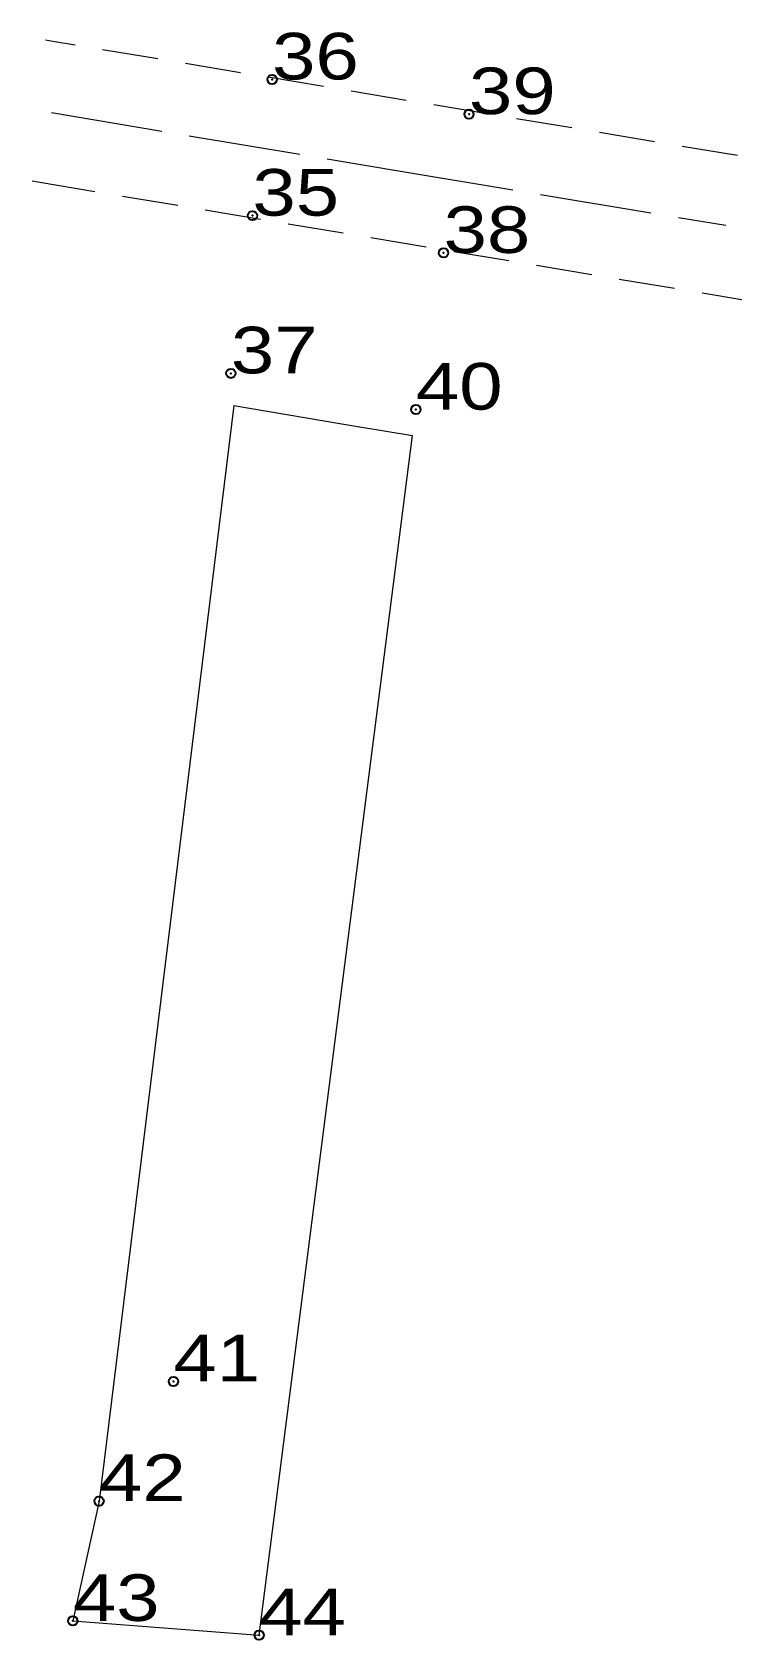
# Model space of a CAD drawing. Header units: metres. Extents: x 535635.9 to 535663.3, y 1851545.8 to 1851607.9.
import ezdxf

# ---------------------------------------------------------------- set-up
doc = ezdxf.new("R2010")
doc.units = ezdxf.units.M
doc.header["$LTSCALE"] = 0.72
doc.header["$PDMODE"] = 32
doc.header["$PDSIZE"] = 0.36
doc.linetypes.add('LONG_DASHED', pattern=[7.5, 6, -1.5])
doc.linetypes.add('MEDIUM_DASHED', pattern=[4.5, 3, -1.5])
doc.layers.add('12', color=7, linetype='Continuous')
doc.layers.add('7', color=7, linetype='Continuous')
doc.layers.add('22', color=7, linetype='MEDIUM_DASHED', lineweight=13)
doc.layers.add('28', color=7, linetype='Continuous', lineweight=13)

msp = doc.modelspace()

# ---------------------------------------------------------------- linework, layer by layer
at = {"layer": '22'}
for p, q in [((535636.68, 1851607.55), (535636.39, 1851607.6)), ((535663.1, 1851603.14), (535636.68, 1851607.55)), ((535635.88, 1851602.16), (535636.17, 1851602.11)), ((535636.17, 1851602.11), (535663.27, 1851597.58))]:
    msp.add_line(p, q, dxfattribs=at)
at = {"layer": '28'}
for p, q in [((535643.66, 1851593.49), (535648.52, 1851592.67)), ((535648.53, 1851592.67), (535650.56, 1851592.33)), ((535644.64, 1851546), (535650.56, 1851592.33)), ((535637.45, 1851546.55), (535644.64, 1851546))]:
    msp.add_line(p, q, dxfattribs=at)
at = {"layer": '28', "linetype": 'LONG_DASHED'}
msp.add_lwpolyline([(535636.62, 1851604.8), (535650.17, 1851602.53), (535662.65, 1851600.45)], dxfattribs=at)
at = {"layer": '28'}
msp.add_lwpolyline([(535643.66, 1851593.49), (535638.46, 1851551.18), (535637.45, 1851546.55)], dxfattribs=at)
at = {"layer": '7'}
for p in [(535645.14, 1851606.08), (535652.74, 1851604.74), (535644.38, 1851600.82), (535651.76, 1851599.38), (535643.55, 1851594.73), (535650.69, 1851593.33), (535641.33, 1851555.8), (535638.46, 1851551.18), (535637.45, 1851546.55), (535644.64, 1851546)]:
    msp.add_point(p, dxfattribs=at)

# ---------------------------------------------------------------- texts
at = {"layer": '12', "width": 1.25}
for s, p in [('36', (535645.14, 1851606.08)), ('39', (535652.74, 1851604.74)), ('35', (535644.38, 1851600.82)), ('38', (535651.76, 1851599.38)), ('37', (535643.55, 1851594.73)), ('40', (535650.69, 1851593.33)), ('41', (535641.33, 1851555.8)), ('42', (535638.46, 1851551.18)), ('43', (535637.45, 1851546.55)), ('44', (535644.64, 1851546))]:
    msp.add_text(s, height=1.8, dxfattribs=at).set_placement(p)

doc.saveas('drawing.dxf')
